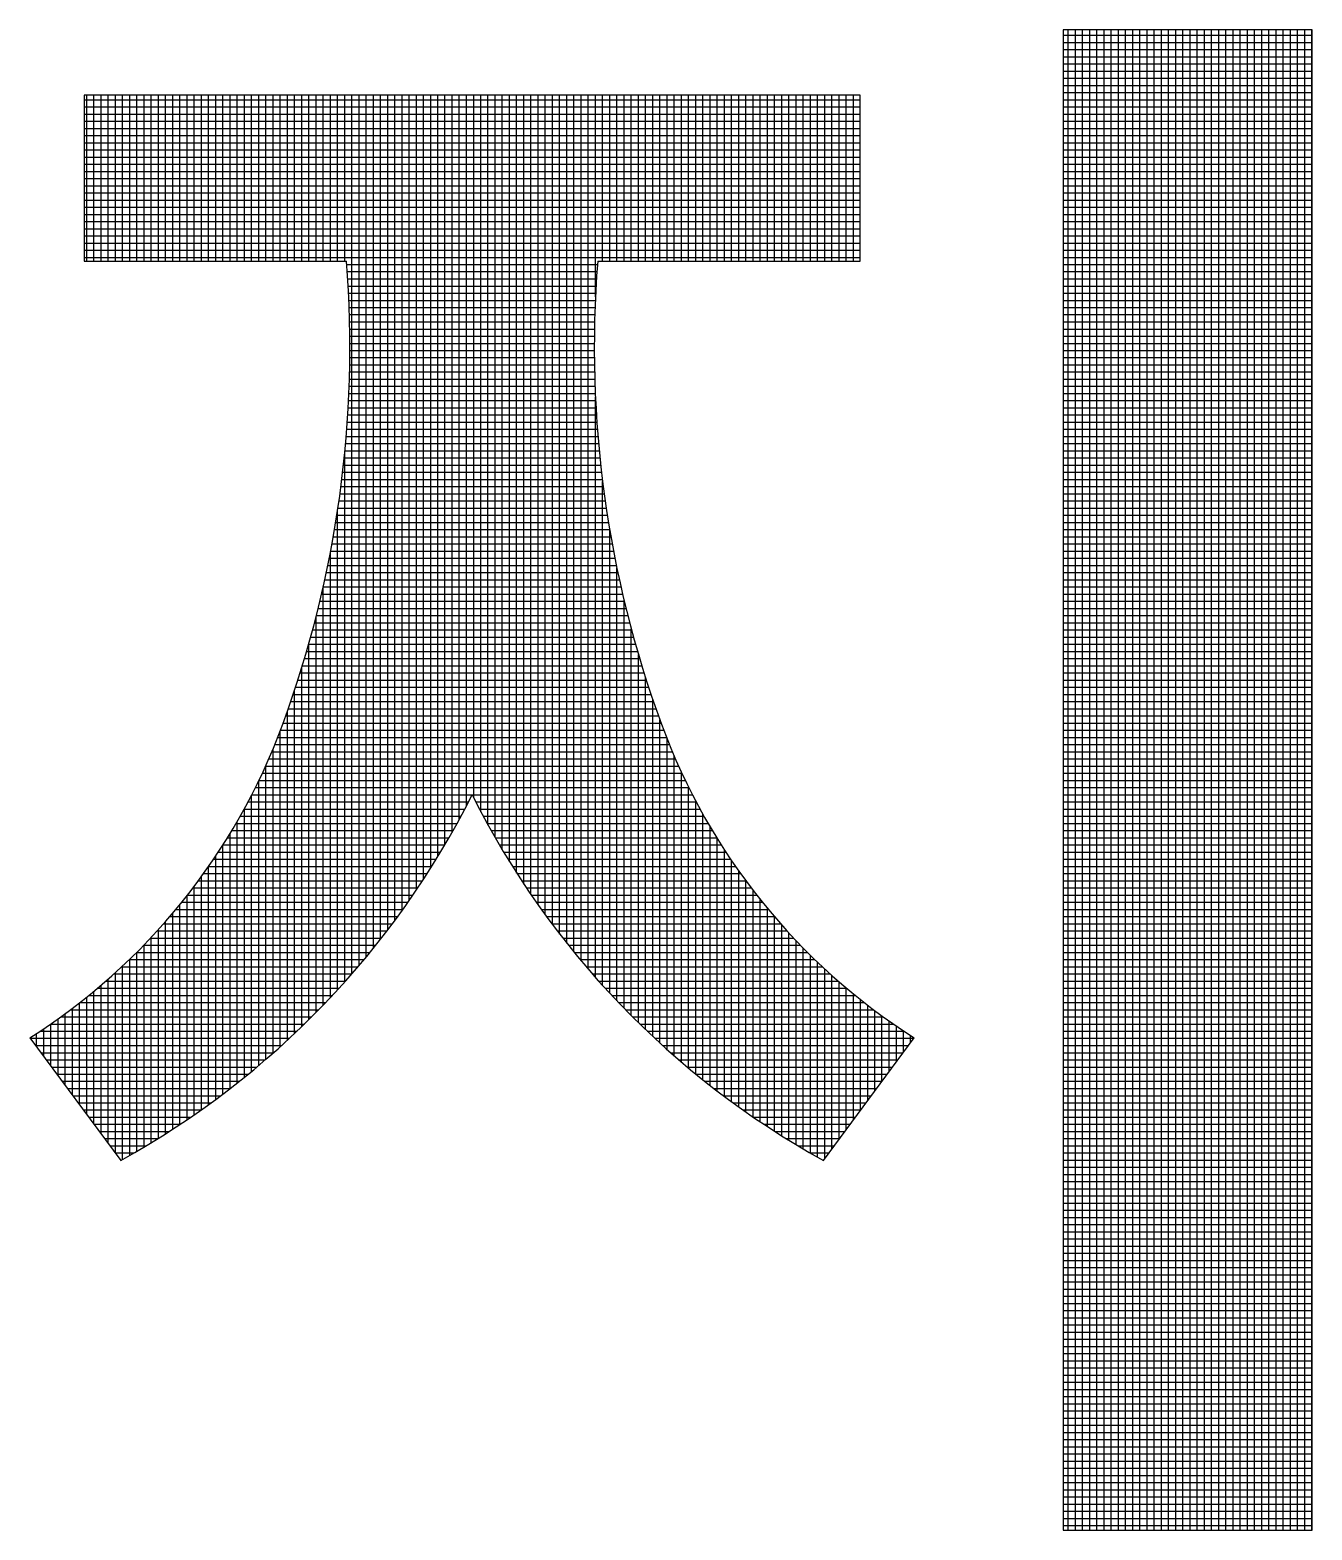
# Model space of a CAD drawing. Header units: inches. Extents: x 947 to 1788, y 0 to 594.
# Drawn here: x 1658.165 to 1661.273, y 102.36 to 105.995 of the extents above; entities that cross this region are included whole.
import ezdxf

# ---------------------------------------------------------------- set-up
doc = ezdxf.new("R2010")
doc.units = ezdxf.units.IN
doc.header["$MEASUREMENT"] = 0
doc.layers.add('BG ÇÑ±¹Áö¿ª³\xad¹æ±â¼úÁÖ½ÄÈ¸»ç CI', color=7, linetype='Continuous')

msp = doc.modelspace()

# ---------------------------------------------------------------- linework, layer by layer
at = {"layer": 'BG ÇÑ±¹Áö¿ª³\xad¹æ±â¼úÁÖ½ÄÈ¸»ç CI', "color": 7, "linetype": 'Continuous', "lineweight": 25}
for p, q in [((1661.2726, 105.995), (1660.6695, 105.995)), ((1660.6695, 105.995), (1660.6695, 102.3597)), ((1660.6695, 105.9823), (1661.2726, 105.9823)), ((1660.6818, 102.3597), (1660.6818, 105.995)), ((1660.6992, 102.3597), (1660.6992, 105.995)), ((1660.7166, 102.3597), (1660.7166, 105.995)), ((1660.7339, 102.3597), (1660.7339, 105.995)), ((1660.7513, 102.3597), (1660.7513, 105.995)), ((1660.7686, 102.3597), (1660.7686, 105.995)), ((1660.786, 102.3597), (1660.786, 105.995)), ((1660.8034, 102.3597), (1660.8034, 105.995)), ((1660.8207, 102.3597), (1660.8207, 105.995)), ((1660.8381, 102.3597), (1660.8381, 105.995)), ((1660.8555, 102.3597), (1660.8555, 105.995)), ((1660.8728, 102.3597), (1660.8728, 105.995)), ((1660.8902, 102.3597), (1660.8902, 105.995)), ((1660.9076, 102.3597), (1660.9076, 105.995)), ((1660.9249, 102.3597), (1660.9249, 105.995)), ((1660.9423, 102.3597), (1660.9423, 105.995)), ((1660.9597, 102.3597), (1660.9597, 105.995)), ((1660.977, 102.3597), (1660.977, 105.995)), ((1660.9944, 102.3597), (1660.9944, 105.995)), ((1661.0117, 102.3597), (1661.0117, 105.995)), ((1661.0291, 102.3597), (1661.0291, 105.995)), ((1661.0465, 102.3597), (1661.0465, 105.995)), ((1661.0638, 102.3597), (1661.0638, 105.995)), ((1661.0812, 102.3597), (1661.0812, 105.995)), ((1661.0986, 102.3597), (1661.0986, 105.995)), ((1661.1159, 102.3597), (1661.1159, 105.995)), ((1661.1333, 102.3597), (1661.1333, 105.995)), ((1661.1507, 102.3597), (1661.1507, 105.995)), ((1661.168, 102.3597), (1661.168, 105.995)), ((1661.1854, 102.3597), (1661.1854, 105.995)), ((1661.2028, 102.3597), (1661.2028, 105.995)), ((1661.2201, 102.3597), (1661.2201, 105.995)), ((1661.2375, 102.3597), (1661.2375, 105.995)), ((1661.2549, 102.3597), (1661.2549, 105.995)), ((1661.2722, 102.3597), (1661.2722, 105.995)), ((1661.2726, 102.3597), (1661.2726, 105.995)), ((1660.6695, 105.9649), (1661.2726, 105.9649)), ((1660.6695, 105.9476), (1661.2726, 105.9476)), ((1660.6695, 105.9302), (1661.2726, 105.9302)), ((1660.6695, 105.9128), (1661.2726, 105.9128)), ((1660.6695, 105.8955), (1661.2726, 105.8955)), ((1660.6695, 105.8781), (1661.2726, 105.8781)), ((1660.6695, 105.8607), (1661.2726, 105.8607)), ((1660.1771, 105.8369), (1658.2966, 105.8369)), ((1658.2966, 105.8369), (1658.2966, 105.4346)), ((1658.2966, 105.826), (1660.1771, 105.826)), ((1658.3029, 105.4346), (1658.3029, 105.8369)), ((1658.3203, 105.4346), (1658.3203, 105.8369)), ((1658.3376, 105.4346), (1658.3376, 105.8369)), ((1658.355, 105.4346), (1658.355, 105.8369)), ((1658.3723, 105.4346), (1658.3723, 105.8369)), ((1658.3897, 105.4346), (1658.3897, 105.8369)), ((1658.4071, 105.4346), (1658.4071, 105.8369)), ((1658.4244, 105.4346), (1658.4244, 105.8369)), ((1658.4418, 105.4346), (1658.4418, 105.8369)), ((1658.4592, 105.4346), (1658.4592, 105.8369)), ((1658.4765, 105.4346), (1658.4765, 105.8369)), ((1658.4939, 105.4346), (1658.4939, 105.8369)), ((1658.5113, 105.4346), (1658.5113, 105.8369)), ((1658.5286, 105.4346), (1658.5286, 105.8369)), ((1658.546, 105.4346), (1658.546, 105.8369)), ((1658.5634, 105.4346), (1658.5634, 105.8369)), ((1658.5807, 105.4346), (1658.5807, 105.8369)), ((1658.5981, 105.4346), (1658.5981, 105.8369)), ((1658.6154, 105.4346), (1658.6154, 105.8369)), ((1658.6328, 105.4346), (1658.6328, 105.8369)), ((1658.6502, 105.4346), (1658.6502, 105.8369)), ((1658.6675, 105.4346), (1658.6675, 105.8369)), ((1658.6849, 105.4346), (1658.6849, 105.8369)), ((1658.7023, 105.4346), (1658.7023, 105.8369)), ((1658.7196, 105.4346), (1658.7196, 105.8369)), ((1658.737, 105.4346), (1658.737, 105.8369)), ((1658.7544, 105.4346), (1658.7544, 105.8369)), ((1658.7717, 105.4346), (1658.7717, 105.8369)), ((1658.7891, 105.4346), (1658.7891, 105.8369)), ((1658.8065, 105.4346), (1658.8065, 105.8369)), ((1658.8238, 105.4346), (1658.8238, 105.8369)), ((1658.8412, 105.4346), (1658.8412, 105.8369)), ((1658.8586, 105.4346), (1658.8586, 105.8369)), ((1658.8759, 105.4346), (1658.8759, 105.8369)), ((1658.8933, 105.4346), (1658.8933, 105.8369)), ((1658.9106, 105.4346), (1658.9106, 105.8369)), ((1658.928, 105.4346), (1658.928, 105.8369)), ((1658.9454, 103.7074), (1658.9454, 105.8369)), ((1658.9627, 103.7276), (1658.9627, 105.8369)), ((1658.9801, 103.7482), (1658.9801, 105.8369)), ((1658.9975, 103.7695), (1658.9975, 105.8369)), ((1659.0148, 103.7913), (1659.0148, 105.8369)), ((1659.0322, 103.8138), (1659.0322, 105.8369)), ((1659.0496, 103.8369), (1659.0496, 105.8369)), ((1659.0669, 103.8607), (1659.0669, 105.8369)), ((1659.0843, 103.8852), (1659.0843, 105.8369)), ((1659.1017, 103.9105), (1659.1017, 105.8369)), ((1659.119, 103.9366), (1659.119, 105.8369)), ((1659.1364, 103.9636), (1659.1364, 105.8369)), ((1659.1537, 103.9916), (1659.1537, 105.8369)), ((1659.1711, 104.0206), (1659.1711, 105.8369)), ((1659.1885, 104.0507), (1659.1885, 105.8369)), ((1659.2058, 104.0821), (1659.2058, 105.8369)), ((1659.2232, 104.1147), (1659.2232, 105.8369)), ((1659.2406, 104.134), (1659.2406, 105.8369)), ((1659.2579, 104.1005), (1659.2579, 105.8369)), ((1659.2753, 104.0684), (1659.2753, 105.8369)), ((1659.2927, 104.0376), (1659.2927, 105.8369)), ((1659.31, 104.008), (1659.31, 105.8369)), ((1659.3274, 103.9794), (1659.3274, 105.8369)), ((1659.3448, 103.9519), (1659.3448, 105.8369)), ((1659.3621, 103.9253), (1659.3621, 105.8369)), ((1659.3795, 103.8995), (1659.3795, 105.8369)), ((1659.3969, 103.8745), (1659.3969, 105.8369)), ((1659.4142, 103.8503), (1659.4142, 105.8369)), ((1659.4316, 103.8269), (1659.4316, 105.8369)), ((1659.4489, 103.804), (1659.4489, 105.8369)), ((1659.4663, 103.7819), (1659.4663, 105.8369)), ((1659.4837, 103.7603), (1659.4837, 105.8369)), ((1659.501, 103.7393), (1659.501, 105.8369)), ((1659.5184, 103.7188), (1659.5184, 105.8369)), ((1659.5358, 105.3479), (1659.5358, 105.8369)), ((1659.5531, 105.4346), (1659.5531, 105.8369)), ((1659.5705, 105.4346), (1659.5705, 105.8369)), ((1659.5879, 105.4346), (1659.5879, 105.8369)), ((1659.6052, 105.4346), (1659.6052, 105.8369)), ((1659.6226, 105.4346), (1659.6226, 105.8369)), ((1659.64, 105.4346), (1659.64, 105.8369)), ((1659.6573, 105.4346), (1659.6573, 105.8369)), ((1659.6747, 105.4346), (1659.6747, 105.8369)), ((1659.692, 105.4346), (1659.692, 105.8369)), ((1659.7094, 105.4346), (1659.7094, 105.8369)), ((1659.7268, 105.4346), (1659.7268, 105.8369)), ((1659.7441, 105.4346), (1659.7441, 105.8369)), ((1659.7615, 105.4346), (1659.7615, 105.8369)), ((1659.7789, 105.4346), (1659.7789, 105.8369)), ((1659.7962, 105.4346), (1659.7962, 105.8369)), ((1659.8136, 105.4346), (1659.8136, 105.8369)), ((1659.831, 105.4346), (1659.831, 105.8369)), ((1659.8483, 105.4346), (1659.8483, 105.8369)), ((1659.8657, 105.4346), (1659.8657, 105.8369)), ((1659.8831, 105.4346), (1659.8831, 105.8369)), ((1659.9004, 105.4346), (1659.9004, 105.8369)), ((1659.9178, 105.4346), (1659.9178, 105.8369)), ((1659.9351, 105.4346), (1659.9351, 105.8369)), ((1659.9525, 105.4346), (1659.9525, 105.8369)), ((1659.9699, 105.4346), (1659.9699, 105.8369)), ((1659.9872, 105.4346), (1659.9872, 105.8369)), ((1660.0046, 105.4346), (1660.0046, 105.8369)), ((1660.022, 105.4346), (1660.022, 105.8369)), ((1660.0393, 105.4346), (1660.0393, 105.8369)), ((1660.0567, 105.4346), (1660.0567, 105.8369)), ((1660.0741, 105.4346), (1660.0741, 105.8369)), ((1660.0914, 105.4346), (1660.0914, 105.8369)), ((1660.1088, 105.4346), (1660.1088, 105.8369)), ((1660.1262, 105.4346), (1660.1262, 105.8369)), ((1660.1435, 105.4346), (1660.1435, 105.8369)), ((1660.1609, 105.4346), (1660.1609, 105.8369)), ((1660.1771, 105.4346), (1660.1771, 105.8369)), ((1660.6695, 105.8434), (1661.2726, 105.8434)), ((1660.6695, 105.826), (1661.2726, 105.826)), ((1658.2966, 105.8086), (1660.1771, 105.8086)), ((1658.2966, 105.7913), (1660.1771, 105.7913)), ((1660.6695, 105.8086), (1661.2726, 105.8086)), ((1660.6695, 105.7913), (1661.2726, 105.7913)), ((1658.2966, 105.7739), (1660.1771, 105.7739)), ((1658.2966, 105.7565), (1660.1771, 105.7565)), ((1660.6695, 105.7739), (1661.2726, 105.7739)), ((1660.6695, 105.7565), (1661.2726, 105.7565)), ((1658.2966, 105.7392), (1660.1771, 105.7392)), ((1658.2966, 105.7218), (1660.1771, 105.7218)), ((1660.6695, 105.7392), (1661.2726, 105.7392)), ((1660.6695, 105.7218), (1661.2726, 105.7218)), ((1658.2966, 105.7045), (1660.1771, 105.7045)), ((1658.2966, 105.6871), (1660.1771, 105.6871)), ((1660.6695, 105.7045), (1661.2726, 105.7045)), ((1660.6695, 105.6871), (1661.2726, 105.6871)), ((1658.2966, 105.6697), (1660.1771, 105.6697)), ((1658.2966, 105.6524), (1660.1771, 105.6524)), ((1660.6695, 105.6697), (1661.2726, 105.6697)), ((1660.6695, 105.6524), (1661.2726, 105.6524)), ((1658.2966, 105.635), (1660.1771, 105.635)), ((1658.2966, 105.6176), (1660.1771, 105.6176)), ((1660.6695, 105.635), (1661.2726, 105.635)), ((1660.6695, 105.6176), (1661.2726, 105.6176)), ((1658.2966, 105.6003), (1660.1771, 105.6003)), ((1658.2966, 105.5829), (1660.1771, 105.5829)), ((1660.6695, 105.6003), (1661.2726, 105.6003)), ((1660.6695, 105.5829), (1661.2726, 105.5829)), ((1658.2966, 105.5655), (1660.1771, 105.5655)), ((1658.2966, 105.5482), (1660.1771, 105.5482)), ((1660.6695, 105.5655), (1661.2726, 105.5655)), ((1660.6695, 105.5482), (1661.2726, 105.5482)), ((1658.2966, 105.5308), (1660.1771, 105.5308)), ((1658.2966, 105.5134), (1660.1771, 105.5134)), ((1658.2966, 105.4961), (1660.1771, 105.4961)), ((1660.6695, 105.5308), (1661.2726, 105.5308)), ((1660.6695, 105.5134), (1661.2726, 105.5134)), ((1660.6695, 105.4961), (1661.2726, 105.4961)), ((1658.2966, 105.4787), (1660.1771, 105.4787)), ((1658.2966, 105.4613), (1660.1771, 105.4613)), ((1660.6695, 105.4787), (1661.2726, 105.4787)), ((1660.6695, 105.4613), (1661.2726, 105.4613)), ((1658.2966, 105.444), (1660.1771, 105.444)), ((1658.2966, 105.4346), (1658.9325, 105.4346)), ((1658.9331, 105.4266), (1659.5405, 105.4266)), ((1659.5412, 105.4346), (1660.1771, 105.4346)), ((1660.6695, 105.444), (1661.2726, 105.444)), ((1660.6695, 105.4266), (1661.2726, 105.4266)), ((1658.9344, 105.4093), (1659.5393, 105.4093)), ((1658.9355, 105.3919), (1659.5381, 105.3919)), ((1660.6695, 105.4093), (1661.2726, 105.4093)), ((1660.6695, 105.3919), (1661.2726, 105.3919)), ((1658.9365, 105.3745), (1659.5371, 105.3745)), ((1658.9375, 105.3572), (1659.5362, 105.3572)), ((1660.6695, 105.3745), (1661.2726, 105.3745)), ((1660.6695, 105.3572), (1661.2726, 105.3572)), ((1658.9383, 105.3398), (1659.5354, 105.3398)), ((1658.9389, 105.3224), (1659.5347, 105.3224)), ((1660.6695, 105.3398), (1661.2726, 105.3398)), ((1660.6695, 105.3224), (1661.2726, 105.3224)), ((1658.9395, 105.3051), (1659.5342, 105.3051)), ((1658.94, 105.2877), (1659.5337, 105.2877)), ((1660.6695, 105.3051), (1661.2726, 105.3051)), ((1660.6695, 105.2877), (1661.2726, 105.2877)), ((1658.9403, 105.2703), (1659.5334, 105.2703)), ((1658.9405, 105.253), (1659.5331, 105.253)), ((1660.6695, 105.2703), (1661.2726, 105.2703)), ((1660.6695, 105.253), (1661.2726, 105.253)), ((1658.9407, 105.2356), (1659.533, 105.2356)), ((1658.9407, 105.2182), (1659.533, 105.2182)), ((1660.6695, 105.2356), (1661.2726, 105.2356)), ((1660.6695, 105.2182), (1661.2726, 105.2182)), ((1658.9403, 105.1835), (1659.5333, 105.1835)), ((1658.9405, 105.2009), (1659.5331, 105.2009)), ((1660.6695, 105.2009), (1661.2726, 105.2009)), ((1660.6695, 105.1835), (1661.2726, 105.1835)), ((1658.939, 105.1314), (1659.5347, 105.1314)), ((1658.9395, 105.1488), (1659.5341, 105.1488)), ((1658.94, 105.1662), (1659.5337, 105.1662)), ((1660.6695, 105.1662), (1661.2726, 105.1662)), ((1660.6695, 105.1488), (1661.2726, 105.1488)), ((1660.6695, 105.1314), (1661.2726, 105.1314)), ((1658.9375, 105.0967), (1659.5362, 105.0967)), ((1658.9383, 105.1141), (1659.5354, 105.1141)), ((1659.5358, 103.6989), (1659.5358, 105.1055)), ((1660.6695, 105.1141), (1661.2726, 105.1141)), ((1660.6695, 105.0967), (1661.2726, 105.0967)), ((1658.9355, 105.062), (1659.5381, 105.062)), ((1658.9366, 105.0793), (1659.5371, 105.0793)), ((1660.6695, 105.0793), (1661.2726, 105.0793)), ((1660.6695, 105.062), (1661.2726, 105.062)), ((1658.9332, 105.0272), (1659.5405, 105.0272)), ((1658.9344, 105.0446), (1659.5393, 105.0446)), ((1660.6695, 105.0446), (1661.2726, 105.0446)), ((1660.6695, 105.0272), (1661.2726, 105.0272)), ((1658.9303, 104.9925), (1659.5434, 104.9925)), ((1658.9318, 105.0099), (1659.5419, 105.0099)), ((1660.6695, 105.0099), (1661.2726, 105.0099)), ((1660.6695, 104.9925), (1661.2726, 104.9925)), ((1658.927, 104.9578), (1659.5467, 104.9578)), ((1658.928, 103.6878), (1658.928, 104.968)), ((1658.9287, 104.9751), (1659.545, 104.9751)), ((1660.6695, 104.9751), (1661.2726, 104.9751)), ((1660.6695, 104.9578), (1661.2726, 104.9578)), ((1658.9232, 104.923), (1659.5505, 104.923)), ((1658.9252, 104.9404), (1659.5485, 104.9404)), ((1660.6695, 104.9404), (1661.2726, 104.9404)), ((1660.6695, 104.923), (1661.2726, 104.923)), ((1658.919, 104.8883), (1659.5547, 104.8883)), ((1658.9211, 104.9057), (1659.5525, 104.9057)), ((1659.5531, 103.6795), (1659.5531, 104.9007)), ((1660.6695, 104.9057), (1661.2726, 104.9057)), ((1660.6695, 104.8883), (1661.2726, 104.8883)), ((1658.9143, 104.8536), (1659.5594, 104.8536)), ((1658.9167, 104.871), (1659.557, 104.871)), ((1660.6695, 104.871), (1661.2726, 104.871)), ((1660.6695, 104.8536), (1661.2726, 104.8536)), ((1658.9091, 104.8189), (1659.5646, 104.8189)), ((1658.9106, 103.6686), (1658.9106, 104.829)), ((1658.9117, 104.8362), (1659.5619, 104.8362)), ((1660.6695, 104.8362), (1661.2726, 104.8362)), ((1660.6695, 104.8189), (1661.2726, 104.8189)), ((1658.9034, 104.7841), (1659.5702, 104.7841)), ((1658.9063, 104.8015), (1659.5674, 104.8015)), ((1659.5705, 103.6605), (1659.5705, 104.7826)), ((1660.6695, 104.8015), (1661.2726, 104.8015)), ((1660.6695, 104.7841), (1661.2726, 104.7841)), ((1658.8941, 104.732), (1659.5796, 104.732)), ((1658.8973, 104.7494), (1659.5764, 104.7494)), ((1658.9004, 104.7668), (1659.5732, 104.7668)), ((1660.6695, 104.7668), (1661.2726, 104.7668)), ((1660.6695, 104.7494), (1661.2726, 104.7494)), ((1660.6695, 104.732), (1661.2726, 104.732)), ((1658.8872, 104.6973), (1659.5864, 104.6973)), ((1658.8907, 104.7147), (1659.583, 104.7147)), ((1658.8933, 103.6499), (1658.8933, 104.7279)), ((1660.6695, 104.7147), (1661.2726, 104.7147)), ((1660.6695, 104.6973), (1661.2726, 104.6973)), ((1658.8799, 104.6626), (1659.5938, 104.6626)), ((1658.8836, 104.6799), (1659.5901, 104.6799)), ((1659.5879, 103.642), (1659.5879, 104.6904)), ((1660.6695, 104.6799), (1661.2726, 104.6799)), ((1660.6695, 104.6626), (1661.2726, 104.6626)), ((1658.8721, 104.6279), (1659.6016, 104.6279)), ((1658.8759, 103.6317), (1658.8759, 104.6446)), ((1658.876, 104.6452), (1659.5976, 104.6452)), ((1660.6695, 104.6452), (1661.2726, 104.6452)), ((1660.6695, 104.6279), (1661.2726, 104.6279)), ((1658.8638, 104.5931), (1659.6099, 104.5931)), ((1658.868, 104.6105), (1659.6057, 104.6105)), ((1659.6052, 103.624), (1659.6052, 104.6124)), ((1660.6695, 104.6105), (1661.2726, 104.6105)), ((1660.6695, 104.5931), (1661.2726, 104.5931)), ((1658.855, 104.5584), (1659.6187, 104.5584)), ((1658.8586, 103.6139), (1658.8586, 104.5723)), ((1658.8594, 104.5758), (1659.6142, 104.5758)), ((1660.6695, 104.5758), (1661.2726, 104.5758)), ((1660.6695, 104.5584), (1661.2726, 104.5584)), ((1658.8456, 104.5237), (1659.628, 104.5237)), ((1658.8504, 104.541), (1659.6233, 104.541)), ((1659.6226, 103.6064), (1659.6226, 104.5437)), ((1660.6695, 104.541), (1661.2726, 104.541)), ((1660.6695, 104.5237), (1661.2726, 104.5237)), ((1658.8358, 104.4889), (1659.6378, 104.4889)), ((1658.8408, 104.5063), (1659.6329, 104.5063)), ((1658.8412, 103.5965), (1658.8412, 104.5077)), ((1659.64, 103.5892), (1659.64, 104.4817)), ((1660.6695, 104.5063), (1661.2726, 104.5063)), ((1660.6695, 104.4889), (1661.2726, 104.4889)), ((1658.8238, 103.5796), (1658.8238, 104.4487)), ((1658.8255, 104.4542), (1659.6482, 104.4542)), ((1658.8307, 104.4716), (1659.6429, 104.4716)), ((1660.6695, 104.4716), (1661.2726, 104.4716)), ((1660.6695, 104.4542), (1661.2726, 104.4542)), ((1658.8146, 104.4195), (1659.659, 104.4195)), ((1658.8201, 104.4368), (1659.6535, 104.4368)), ((1659.6573, 103.5724), (1659.6573, 104.4248)), ((1660.6695, 104.4368), (1661.2726, 104.4368)), ((1660.6695, 104.4195), (1661.2726, 104.4195)), ((1658.8033, 104.3847), (1659.6704, 104.3847)), ((1658.8065, 103.563), (1658.8065, 104.3943)), ((1658.809, 104.4021), (1659.6646, 104.4021)), ((1659.6747, 103.556), (1659.6747, 104.3721)), ((1660.6695, 104.4021), (1661.2726, 104.4021)), ((1660.6695, 104.3847), (1661.2726, 104.3847)), ((1658.7852, 104.3327), (1659.6885, 104.3327)), ((1658.7891, 103.5468), (1658.7891, 104.3436)), ((1658.7913, 104.35), (1659.6823, 104.35)), ((1658.7974, 104.3674), (1659.6763, 104.3674)), ((1660.6695, 104.3674), (1661.2726, 104.3674)), ((1660.6695, 104.35), (1661.2726, 104.35)), ((1660.6695, 104.3327), (1661.2726, 104.3327)), ((1658.7717, 103.531), (1658.7717, 104.2961)), ((1658.7724, 104.2979), (1659.7012, 104.2979)), ((1658.7789, 104.3153), (1659.6948, 104.3153)), ((1659.692, 103.5399), (1659.692, 104.3228)), ((1660.6695, 104.3153), (1661.2726, 104.3153)), ((1660.6695, 104.2979), (1661.2726, 104.2979)), ((1658.7587, 104.2632), (1659.7149, 104.2632)), ((1658.7657, 104.2806), (1659.708, 104.2806)), ((1659.7094, 103.5243), (1659.7094, 104.2769)), ((1660.6695, 104.2806), (1661.2726, 104.2806)), ((1660.6695, 104.2632), (1661.2726, 104.2632)), ((1658.7441, 104.2285), (1659.7296, 104.2285)), ((1658.7515, 104.2458), (1659.7221, 104.2458)), ((1658.7544, 103.5155), (1658.7544, 104.2526)), ((1659.7268, 103.5089), (1659.7268, 104.2349)), ((1660.6695, 104.2458), (1661.2726, 104.2458)), ((1660.6695, 104.2285), (1661.2726, 104.2285)), ((1658.7284, 104.1937), (1659.7453, 104.1937)), ((1658.7364, 104.2111), (1659.7373, 104.2111)), ((1658.737, 103.5003), (1658.737, 104.2125)), ((1659.7441, 103.4939), (1659.7441, 104.1962)), ((1660.6695, 104.2111), (1661.2726, 104.2111)), ((1660.6695, 104.1937), (1661.2726, 104.1937)), ((1658.7116, 104.159), (1659.762, 104.159)), ((1658.7196, 103.4855), (1658.7196, 104.1753)), ((1658.7201, 104.1764), (1659.7535, 104.1764)), ((1659.7615, 103.4793), (1659.7615, 104.1601)), ((1660.6695, 104.1764), (1661.2726, 104.1764)), ((1660.6695, 104.159), (1661.2726, 104.159)), ((1658.6938, 104.1243), (1659.2281, 104.1243)), ((1658.7023, 103.4711), (1658.7023, 104.1405)), ((1658.7028, 104.1416), (1659.7708, 104.1416)), ((1659.2455, 104.1243), (1659.7799, 104.1243)), ((1659.7789, 103.4649), (1659.7789, 104.1262)), ((1660.6695, 104.1416), (1661.2726, 104.1416)), ((1660.6695, 104.1243), (1661.2726, 104.1243)), ((1658.6675, 103.443), (1658.6675, 104.0769)), ((1658.6748, 104.0896), (1659.2099, 104.0896)), ((1658.6844, 104.1069), (1659.2191, 104.1069)), ((1658.6849, 103.4569), (1658.6849, 104.1078)), ((1659.2545, 104.1069), (1659.7893, 104.1069)), ((1659.2638, 104.0896), (1659.7989, 104.0896)), ((1659.7962, 103.4509), (1659.7962, 104.0943)), ((1660.6695, 104.1069), (1661.2726, 104.1069)), ((1660.6695, 104.0896), (1661.2726, 104.0896)), ((1658.6502, 103.4295), (1658.6502, 104.0476)), ((1658.6545, 104.0548), (1659.1908, 104.0548)), ((1658.6648, 104.0722), (1659.2004, 104.0722)), ((1659.2732, 104.0722), (1659.8089, 104.0722)), ((1659.2829, 104.0548), (1659.8191, 104.0548)), ((1659.8136, 103.4372), (1659.8136, 104.0641)), ((1660.6695, 104.0722), (1661.2726, 104.0722)), ((1660.6695, 104.0548), (1661.2726, 104.0548)), ((1658.6328, 103.4162), (1658.6328, 104.0197)), ((1658.6331, 104.0201), (1659.1708, 104.0201)), ((1658.644, 104.0375), (1659.1809, 104.0375)), ((1659.2928, 104.0375), (1659.8297, 104.0375)), ((1659.3029, 104.0201), (1659.8406, 104.0201)), ((1659.831, 103.4237), (1659.831, 104.0354)), ((1659.8483, 103.4106), (1659.8483, 104.0081)), ((1660.6695, 104.0375), (1661.2726, 104.0375)), ((1660.6695, 104.0201), (1661.2726, 104.0201)), ((1658.5984, 103.968), (1659.1391, 103.968)), ((1658.6103, 103.9854), (1659.1499, 103.9854)), ((1658.6154, 103.4033), (1658.6154, 103.993)), ((1658.6219, 104.0027), (1659.1605, 104.0027)), ((1659.3132, 104.0027), (1659.8518, 104.0027)), ((1659.3237, 103.9854), (1659.8634, 103.9854)), ((1659.3345, 103.968), (1659.8753, 103.968)), ((1659.8657, 103.3978), (1659.8657, 103.9819)), ((1660.6695, 104.0027), (1661.2726, 104.0027)), ((1660.6695, 103.9854), (1661.2726, 103.9854)), ((1660.6695, 103.968), (1661.2726, 103.968)), ((1658.5735, 103.9333), (1659.1168, 103.9333)), ((1658.5807, 103.3781), (1658.5807, 103.9431)), ((1658.5861, 103.9506), (1659.1281, 103.9506)), ((1658.5981, 103.3906), (1658.5981, 103.9676)), ((1659.3456, 103.9506), (1659.8875, 103.9506)), ((1659.3568, 103.9333), (1659.9002, 103.9333)), ((1659.8831, 103.3852), (1659.8831, 103.9569)), ((1659.9004, 103.3729), (1659.9004, 103.9329)), ((1660.6695, 103.9506), (1661.2726, 103.9506)), ((1660.6695, 103.9333), (1661.2726, 103.9333)), ((1658.546, 103.3541), (1658.546, 103.8972)), ((1658.5471, 103.8985), (1659.0935, 103.8985)), ((1658.5605, 103.9159), (1659.1053, 103.9159)), ((1658.5634, 103.366), (1658.5634, 103.9197)), ((1659.3684, 103.9159), (1659.9132, 103.9159)), ((1659.3801, 103.8985), (1659.9266, 103.8985)), ((1659.9178, 103.3608), (1659.9178, 103.9099)), ((1660.6695, 103.9159), (1661.2726, 103.9159)), ((1660.6695, 103.8985), (1661.2726, 103.8985)), ((1658.519, 103.8638), (1659.0692, 103.8638)), ((1658.5286, 103.3425), (1658.5286, 103.8755)), ((1658.5333, 103.8812), (1659.0815, 103.8812)), ((1659.3922, 103.8812), (1659.9404, 103.8812)), ((1659.4045, 103.8638), (1659.9546, 103.8638)), ((1659.9351, 103.3491), (1659.9351, 103.8877)), ((1659.9525, 103.3375), (1659.9525, 103.8664)), ((1660.6695, 103.8812), (1661.2726, 103.8812)), ((1660.6695, 103.8638), (1661.2726, 103.8638)), ((1658.4892, 103.8291), (1659.0438, 103.8291)), ((1658.4939, 103.3199), (1658.4939, 103.8344)), ((1658.5044, 103.8465), (1659.0566, 103.8465)), ((1658.5113, 103.3311), (1658.5113, 103.8546)), ((1659.4171, 103.8465), (1659.9693, 103.8465)), ((1659.4299, 103.8291), (1659.9844, 103.8291)), ((1659.9699, 103.3262), (1659.9699, 103.8458)), ((1659.9872, 103.3152), (1659.9872, 103.8259)), ((1660.6695, 103.8465), (1661.2726, 103.8465)), ((1660.6695, 103.8291), (1661.2726, 103.8291)), ((1658.4576, 103.7944), (1659.0172, 103.7944)), ((1658.4592, 103.2984), (1658.4592, 103.7961)), ((1658.4737, 103.8117), (1659.0306, 103.8117)), ((1658.4765, 103.309), (1658.4765, 103.8149)), ((1659.443, 103.8117), (1660, 103.8117)), ((1659.4565, 103.7944), (1660.0161, 103.7944)), ((1660.0046, 103.3044), (1660.0046, 103.8067)), ((1660.022, 103.2939), (1660.022, 103.7881)), ((1660.6695, 103.8117), (1661.2726, 103.8117)), ((1660.6695, 103.7944), (1661.2726, 103.7944)), ((1658.4239, 103.7596), (1658.9895, 103.7596)), ((1658.4244, 103.2777), (1658.4244, 103.7602)), ((1658.441, 103.777), (1659.0035, 103.777)), ((1658.4418, 103.2879), (1658.4418, 103.7778)), ((1659.4702, 103.777), (1660.0327, 103.777)), ((1659.4842, 103.7596), (1660.0498, 103.7596)), ((1660.0393, 103.2835), (1660.0393, 103.7702)), ((1660.0567, 103.2734), (1660.0567, 103.7528)), ((1660.6695, 103.777), (1661.2726, 103.777)), ((1660.6695, 103.7596), (1661.2726, 103.7596)), ((1658.3879, 103.7249), (1658.9605, 103.7249)), ((1658.3897, 103.258), (1658.3897, 103.7266)), ((1658.4062, 103.7423), (1658.9751, 103.7423)), ((1658.4071, 103.2678), (1658.4071, 103.7431)), ((1659.4985, 103.7423), (1660.0675, 103.7423)), ((1659.5132, 103.7249), (1660.0858, 103.7249)), ((1660.0741, 103.2635), (1660.0741, 103.736)), ((1660.0914, 103.2598), (1660.0914, 103.7196)), ((1660.6695, 103.7423), (1661.2726, 103.7423)), ((1660.6695, 103.7249), (1661.2726, 103.7249)), ((1658.3376, 103.32), (1658.3376, 103.68)), ((1658.3494, 103.6902), (1658.9302, 103.6902)), ((1658.355, 103.2966), (1658.355, 103.695)), ((1658.369, 103.7075), (1658.9455, 103.7075)), ((1658.3723, 103.2731), (1658.3723, 103.7106)), ((1659.5282, 103.7075), (1660.1047, 103.7075)), ((1659.5435, 103.6902), (1660.1242, 103.6902)), ((1660.1088, 103.2832), (1660.1088, 103.7038)), ((1660.1262, 103.3066), (1660.1262, 103.6885)), ((1660.6695, 103.7075), (1661.2726, 103.7075)), ((1660.6695, 103.6902), (1661.2726, 103.6902)), ((1658.3029, 103.3668), (1658.3029, 103.6512)), ((1658.3082, 103.6554), (1658.8984, 103.6554)), ((1658.3203, 103.3434), (1658.3203, 103.6653)), ((1658.3292, 103.6728), (1658.9145, 103.6728)), ((1659.5592, 103.6728), (1660.1445, 103.6728)), ((1659.5752, 103.6554), (1660.1655, 103.6554)), ((1660.1435, 103.33), (1660.1435, 103.6736)), ((1660.1609, 103.3535), (1660.1609, 103.6592)), ((1660.1783, 103.3769), (1660.1783, 103.6452)), ((1660.6695, 103.6728), (1661.2726, 103.6728)), ((1660.6695, 103.6554), (1661.2726, 103.6554)), ((1658.2508, 103.437), (1658.2508, 103.611)), ((1658.2638, 103.6207), (1658.8652, 103.6207)), ((1658.2682, 103.4136), (1658.2682, 103.624)), ((1658.2855, 103.3902), (1658.2855, 103.6374)), ((1658.2864, 103.6381), (1658.882, 103.6381)), ((1659.5916, 103.6381), (1660.1873, 103.6381)), ((1659.6084, 103.6207), (1660.2099, 103.6207)), ((1660.1956, 103.4003), (1660.1956, 103.6316)), ((1660.213, 103.4237), (1660.213, 103.6184)), ((1660.2303, 103.4471), (1660.2303, 103.6056)), ((1660.6695, 103.6381), (1661.2726, 103.6381)), ((1660.6695, 103.6207), (1661.2726, 103.6207)), ((1658.1901, 103.5686), (1658.8124, 103.5686)), ((1658.1987, 103.5073), (1658.1987, 103.5744)), ((1658.2157, 103.586), (1658.8304, 103.586)), ((1658.2161, 103.4839), (1658.2161, 103.5862)), ((1658.2334, 103.4604), (1658.2334, 103.5985)), ((1658.2402, 103.6033), (1658.848, 103.6033)), ((1659.6256, 103.6033), (1660.2334, 103.6033)), ((1659.6432, 103.586), (1660.2579, 103.586)), ((1659.6613, 103.5686), (1660.2835, 103.5686)), ((1660.2477, 103.4705), (1660.2477, 103.5931)), ((1660.2651, 103.4939), (1660.2651, 103.5811)), ((1660.2824, 103.5173), (1660.2824, 103.5693)), ((1660.6695, 103.6033), (1661.2726, 103.6033)), ((1660.6695, 103.586), (1661.2726, 103.586)), ((1660.6695, 103.5686), (1661.2726, 103.5686)), ((1658.1652, 103.5524), (1658.3854, 103.2556)), ((1658.1661, 103.5513), (1658.7939, 103.5513)), ((1658.179, 103.5339), (1658.775, 103.5339)), ((1658.1813, 103.5307), (1658.1813, 103.5628)), ((1659.6798, 103.5513), (1660.3076, 103.5513)), ((1659.6987, 103.5339), (1660.2947, 103.5339)), ((1660.0883, 103.2556), (1660.3085, 103.5524)), ((1660.2998, 103.5408), (1660.2998, 103.558)), ((1660.6695, 103.5513), (1661.2726, 103.5513)), ((1660.6695, 103.5339), (1661.2726, 103.5339)), ((1658.1918, 103.5165), (1658.7556, 103.5165)), ((1658.2047, 103.4992), (1658.7356, 103.4992)), ((1659.7181, 103.5165), (1660.2818, 103.5165)), ((1659.738, 103.4992), (1660.269, 103.4992)), ((1660.6695, 103.5165), (1661.2726, 103.5165)), ((1660.6695, 103.4992), (1661.2726, 103.4992)), ((1658.2176, 103.4818), (1658.7152, 103.4818)), ((1658.2305, 103.4644), (1658.6942, 103.4644)), ((1659.7585, 103.4818), (1660.2561, 103.4818)), ((1659.7795, 103.4644), (1660.2432, 103.4644)), ((1660.6695, 103.4818), (1661.2726, 103.4818)), ((1660.6695, 103.4644), (1661.2726, 103.4644)), ((1658.2434, 103.4471), (1658.6726, 103.4471)), ((1658.2562, 103.4297), (1658.6505, 103.4297)), ((1659.801, 103.4471), (1660.2303, 103.4471)), ((1659.8232, 103.4297), (1660.2174, 103.4297)), ((1660.6695, 103.4471), (1661.2726, 103.4471)), ((1660.6695, 103.4297), (1661.2726, 103.4297)), ((1658.2691, 103.4123), (1658.6276, 103.4123)), ((1658.282, 103.395), (1658.6042, 103.395)), ((1659.846, 103.4123), (1660.2046, 103.4123)), ((1659.8695, 103.395), (1660.1917, 103.395)), ((1660.6695, 103.4123), (1661.2726, 103.4123)), ((1660.6695, 103.395), (1661.2726, 103.395)), ((1658.2949, 103.3776), (1658.58, 103.3776)), ((1658.3077, 103.3602), (1658.555, 103.3602)), ((1659.8937, 103.3776), (1660.1788, 103.3776)), ((1659.9186, 103.3602), (1660.1659, 103.3602)), ((1660.6695, 103.3776), (1661.2726, 103.3776)), ((1660.6695, 103.3602), (1661.2726, 103.3602)), ((1658.3206, 103.3429), (1658.5293, 103.3429)), ((1658.3335, 103.3255), (1658.5026, 103.3255)), ((1659.9444, 103.3429), (1660.153, 103.3429)), ((1659.971, 103.3255), (1660.1402, 103.3255)), ((1660.6695, 103.3429), (1661.2726, 103.3429)), ((1660.6695, 103.3255), (1661.2726, 103.3255)), ((1658.3464, 103.3082), (1658.4751, 103.3082)), ((1658.3593, 103.2908), (1658.4466, 103.2908)), ((1659.9986, 103.3082), (1660.1273, 103.3082)), ((1660.0271, 103.2908), (1660.1144, 103.2908)), ((1660.6695, 103.3082), (1661.2726, 103.3082)), ((1660.6695, 103.2908), (1661.2726, 103.2908)), ((1658.3721, 103.2734), (1658.417, 103.2734)), ((1658.385, 103.2561), (1658.3862, 103.2561)), ((1660.0567, 103.2734), (1660.1015, 103.2734)), ((1660.0875, 103.2561), (1660.0887, 103.2561)), ((1660.6695, 103.2734), (1661.2726, 103.2734)), ((1660.6695, 103.2561), (1661.2726, 103.2561)), ((1660.6695, 103.2387), (1661.2726, 103.2387)), ((1660.6695, 103.2213), (1661.2726, 103.2213)), ((1660.6695, 103.204), (1661.2726, 103.204)), ((1660.6695, 103.1866), (1661.2726, 103.1866)), ((1660.6695, 103.1692), (1661.2726, 103.1692)), ((1660.6695, 103.1519), (1661.2726, 103.1519)), ((1660.6695, 103.1345), (1661.2726, 103.1345)), ((1660.6695, 103.1171), (1661.2726, 103.1171)), ((1660.6695, 103.0998), (1661.2726, 103.0998)), ((1660.6695, 103.0824), (1661.2726, 103.0824)), ((1660.6695, 103.065), (1661.2726, 103.065)), ((1660.6695, 103.0477), (1661.2726, 103.0477)), ((1660.6695, 103.0303), (1661.2726, 103.0303)), ((1660.6695, 103.013), (1661.2726, 103.013)), ((1660.6695, 102.9956), (1661.2726, 102.9956)), ((1660.6695, 102.9782), (1661.2726, 102.9782)), ((1660.6695, 102.9609), (1661.2726, 102.9609)), ((1660.6695, 102.9435), (1661.2726, 102.9435)), ((1660.6695, 102.9261), (1661.2726, 102.9261)), ((1660.6695, 102.9088), (1661.2726, 102.9088)), ((1660.6695, 102.8914), (1661.2726, 102.8914)), ((1660.6695, 102.874), (1661.2726, 102.874)), ((1660.6695, 102.8567), (1661.2726, 102.8567)), ((1660.6695, 102.8393), (1661.2726, 102.8393)), ((1660.6695, 102.8219), (1661.2726, 102.8219)), ((1660.6695, 102.8046), (1661.2726, 102.8046)), ((1660.6695, 102.7872), (1661.2726, 102.7872)), ((1660.6695, 102.7699), (1661.2726, 102.7699)), ((1660.6695, 102.7525), (1661.2726, 102.7525)), ((1660.6695, 102.7351), (1661.2726, 102.7351)), ((1660.6695, 102.7178), (1661.2726, 102.7178)), ((1660.6695, 102.7004), (1661.2726, 102.7004)), ((1660.6695, 102.683), (1661.2726, 102.683)), ((1660.6695, 102.6657), (1661.2726, 102.6657)), ((1660.6695, 102.6483), (1661.2726, 102.6483)), ((1660.6695, 102.6309), (1661.2726, 102.6309)), ((1660.6695, 102.6136), (1661.2726, 102.6136)), ((1660.6695, 102.5962), (1661.2726, 102.5962)), ((1660.6695, 102.5788), (1661.2726, 102.5788)), ((1660.6695, 102.5615), (1661.2726, 102.5615)), ((1660.6695, 102.5441), (1661.2726, 102.5441)), ((1660.6695, 102.5267), (1661.2726, 102.5267)), ((1660.6695, 102.5094), (1661.2726, 102.5094)), ((1660.6695, 102.492), (1661.2726, 102.492)), ((1660.6695, 102.4747), (1661.2726, 102.4747)), ((1660.6695, 102.4573), (1661.2726, 102.4573)), ((1660.6695, 102.4399), (1661.2726, 102.4399)), ((1660.6695, 102.4226), (1661.2726, 102.4226)), ((1660.6695, 102.4052), (1661.2726, 102.4052)), ((1660.6695, 102.3878), (1661.2726, 102.3878)), ((1660.6695, 102.3705), (1661.2726, 102.3705)), ((1660.6695, 102.3597), (1661.2726, 102.3597))]:
    msp.add_line(p, q, dxfattribs=at)
for centre, radius, start, end in [((1656.2925, 105.2267), 2.6481, 339.8112, 4.5019), ((1662.1811, 105.2267), 2.6481, 175.4981, 200.1888), ((1657.3468, 104.839), 1.5248, 302.4595, 339.8112), ((1661.1268, 104.839), 1.5248, 200.1888, 237.5405), ((1657.3821, 105.0721), 2.0752, 298.9118, 333.3522), ((1661.0916, 105.0721), 2.0752, 206.6478, 241.0882)]:
    msp.add_arc(centre, radius, start, end, dxfattribs=at)

doc.saveas('drawing.dxf')
